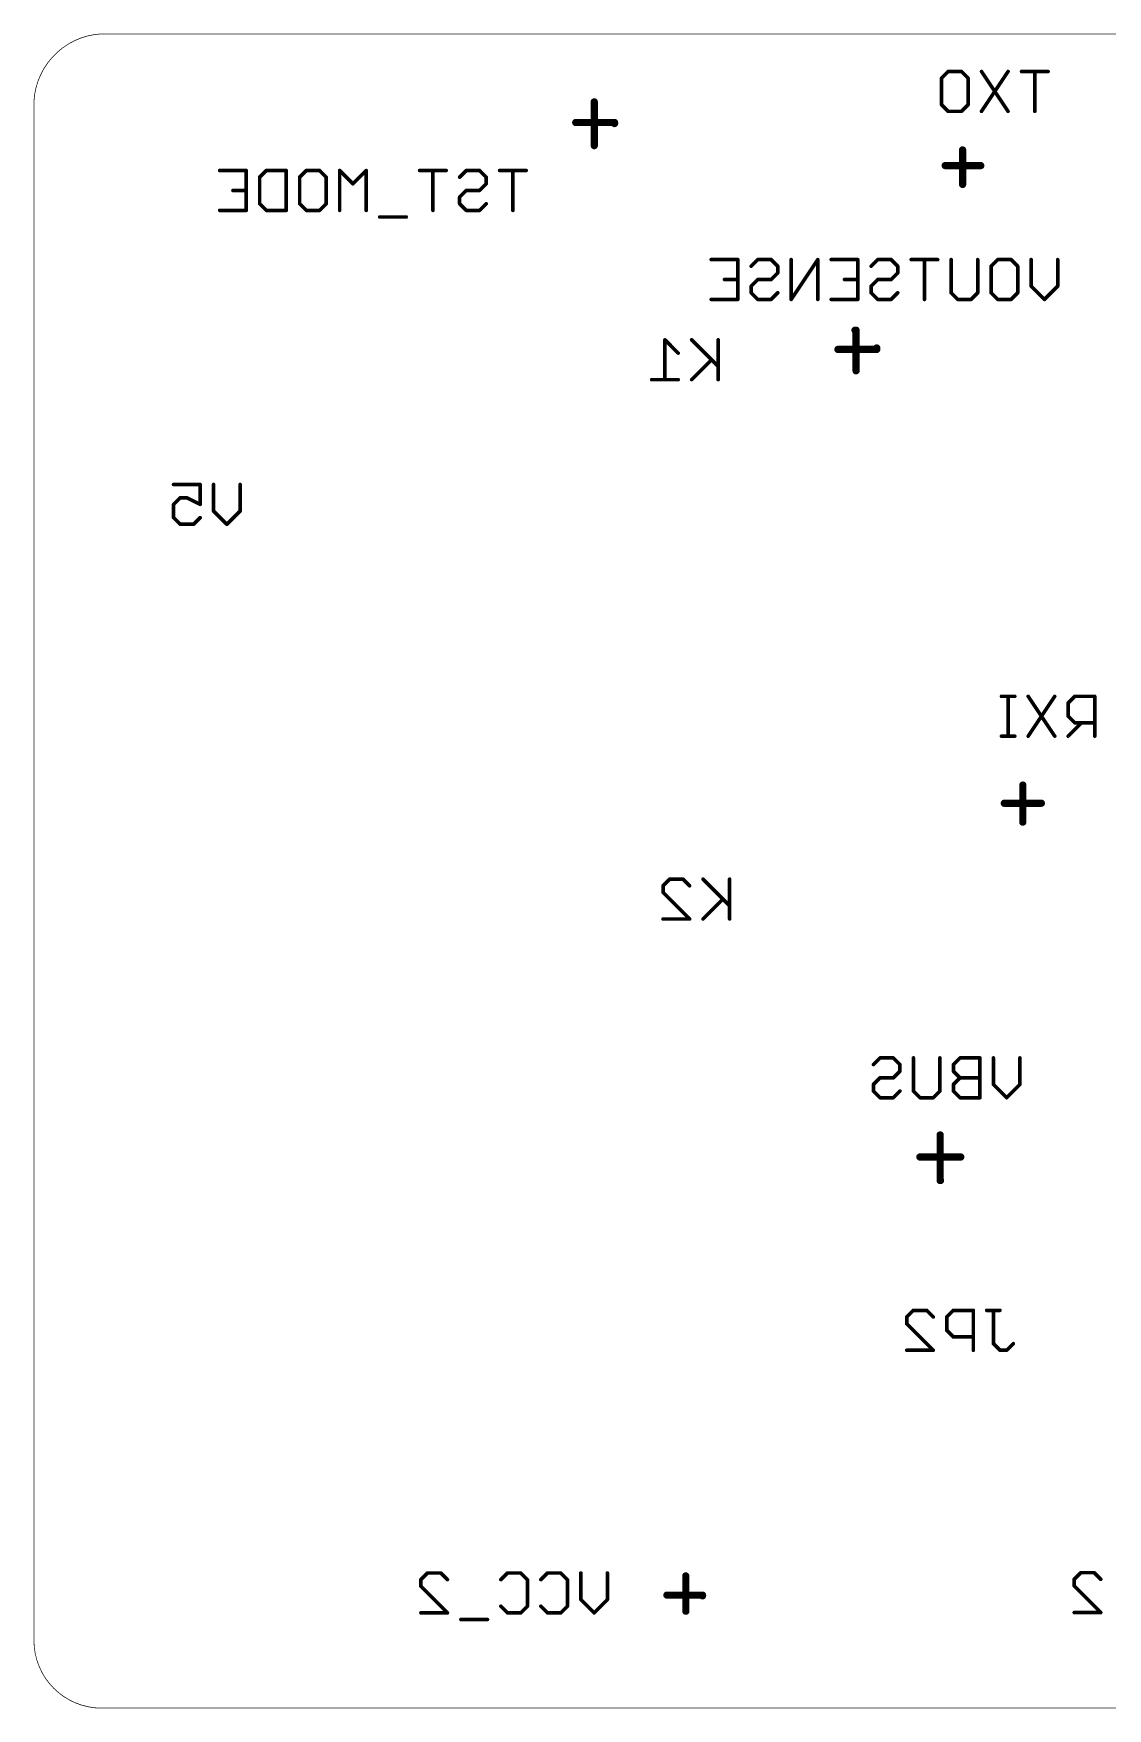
# Model space of a CAD drawing. Extents: x 23.8 to 54.2, y -1.4 to 22.1.
# Drawn here: x 23.81 to 38.89, y -1.41 to 22.1 of the extents above; entities that cross this region are included whole.
import ezdxf

# ---------------------------------------------------------------- set-up
doc = ezdxf.new("R2010")
doc.units = 0
doc.layers.add('20', color=53, linetype='CONTINUOUS')
doc.layers.add('26', color=253, linetype='CONTINUOUS')

msp = doc.modelspace()

# ---------------------------------------------------------------- linework, layer by layer
at = {"layer": '20'}
for points, const_width in [([(24.7708, 22.0991, 0.4142), (23.8208, 21.0491)], 0.01), ([(24.7708, 22.1016, 1), (24.7708, 22.0966)], 0.005), ([(24.7709, 22.0966, 1), (24.7706, 22.1016)], 0.005), ([(23.8233, 21.0491, 1), (23.8183, 21.0491)], 0.005), ([(23.8183, 21.049, 1), (23.8233, 21.0492)], 0.005), ([(23.8208, -0.4509, 0.4142), (24.7708, -1.4009)], 0.01), ([(23.8233, -0.4509, 1), (23.8183, -0.4509)], 0.005), ([(23.8183, -0.4509, 1), (23.8233, -0.4509)], 0.005), ([(24.7708, -1.3984, 1), (24.7708, -1.4034)], 0.005), ([(24.7708, -1.4034, 1), (24.7708, -1.3984)], 0.005)]:
    msp.add_lwpolyline(points, format="xyb", dxfattribs=dict(at, const_width=const_width))
at = {"layer": '20', "const_width": 0.01}
for points in [[(24.7708, 22.0991), (53.1708, 22.0991)], [(23.8208, -0.4509), (23.8208, 21.0491)], [(53.1708, -1.4009), (24.7708, -1.4009)]]:
    msp.add_lwpolyline(points, dxfattribs=at)
at = {"layer": '26'}
for points, const_width in [([(36.5591, 21.4775), (36.6523, 21.5707)], 0.0508), ([(36.5591, 21.1046), (36.5591, 21.4775)], 0.0508), ([(36.6523, 21.5707), (36.8388, 21.5707)], 0.0508), ([(36.8388, 21.5707), (36.932, 21.4775)], 0.0508), ([(36.932, 21.4775), (36.932, 21.1046)], 0.0508), ([(37.4933, 21.5707), (37.1204, 21.0114)], 0.0508), ([(37.1204, 21.5707), (37.4933, 21.0114)], 0.0508), ([(38.0546, 21.5707), (37.6818, 21.5707)], 0.0508), ([(37.8682, 21.0114), (37.8682, 21.5707)], 0.0508), ([(31.685, 21.145), (31.685, 20.53)], 0.1016), ([(36.6523, 21.0114), (36.5591, 21.1046)], 0.0508), ([(36.8388, 21.0114), (36.6523, 21.0114)], 0.0508), ([(36.932, 21.1046), (36.8388, 21.0114)], 0.0508), ([(31.425, 20.855), (31.97, 20.855)], 0.1016), ([(31.97, 20.855), (31.97, 20.84)], 0.1016), ([(36.855, 20.47), (36.855, 19.985)], 0.1016), ([(36.61, 20.25), (37.11, 20.25)], 0.1016), ([(26.4276, 20.1807), (26.8004, 20.1807)], 0.0508), ([(26.8004, 20.1807), (26.8004, 19.6214)], 0.0508), ([(26.9889, 20.0875), (27.0821, 20.1807)], 0.0508), ([(26.9889, 19.7146), (26.9889, 20.0875)], 0.0508), ([(27.0821, 20.1807), (27.3617, 20.1807)], 0.0508), ([(27.3617, 20.1807), (27.3617, 19.6214)], 0.0508), ([(27.5502, 20.0875), (27.6434, 20.1807)], 0.0508), ([(27.5502, 19.7146), (27.5502, 20.0875)], 0.0508), ([(27.6434, 20.1807), (27.8298, 20.1807)], 0.0508), ([(27.8298, 20.1807), (27.9231, 20.0875)], 0.0508), ([(27.9231, 20.0875), (27.9231, 19.7146)], 0.0508), ([(28.2979, 19.9943), (28.1115, 20.1807)], 0.0508), ([(28.1115, 20.1807), (28.1115, 19.6214)], 0.0508), ([(28.4844, 20.1807), (28.2979, 19.9943)], 0.0508), ([(28.4844, 19.6214), (28.4844, 20.1807)], 0.0508), ([(29.607, 20.1807), (29.2341, 20.1807)], 0.0508), ([(29.4206, 19.6214), (29.4206, 20.1807)], 0.0508), ([(29.7954, 20.0875), (29.8887, 20.1807)], 0.0508), ([(29.8887, 20.1807), (30.0751, 20.1807)], 0.0508), ([(30.0751, 20.1807), (30.1683, 20.0875)], 0.0508), ([(30.1683, 19.9943), (30.0751, 19.901)], 0.0508), ([(30.1683, 20.0875), (30.1683, 19.9943)], 0.0508), ([(30.7296, 20.1807), (30.3568, 20.1807)], 0.0508), ([(30.5432, 19.6214), (30.5432, 20.1807)], 0.0508), ([(26.8004, 19.901), (26.614, 19.901)], 0.0508), ([(29.8887, 19.901), (29.7954, 19.8078)], 0.0508), ([(29.7954, 19.8078), (29.7954, 19.7146)], 0.0508), ([(30.0751, 19.901), (29.8887, 19.901)], 0.0508), ([(26.8004, 19.6214), (26.4276, 19.6214)], 0.0508), ([(27.0821, 19.6214), (26.9889, 19.7146)], 0.0508), ([(27.3617, 19.6214), (27.0821, 19.6214)], 0.0508), ([(27.6434, 19.6214), (27.5502, 19.7146)], 0.0508), ([(27.8298, 19.6214), (27.6434, 19.6214)], 0.0508), ([(27.9231, 19.7146), (27.8298, 19.6214)], 0.0508), ([(29.0457, 19.5282), (28.6728, 19.5282)], 0.0508), ([(29.7954, 19.7146), (29.8887, 19.6214)], 0.0508), ([(29.8887, 19.6214), (30.0751, 19.6214)], 0.0508), ([(30.0751, 19.6214), (30.1683, 19.7146)], 0.0508), ([(33.3263, 18.9307), (33.6991, 18.9307)], 0.0508), ([(33.6991, 18.9307), (33.6991, 18.3714)], 0.0508), ([(33.8876, 18.8375), (33.9808, 18.9307)], 0.0508), ([(33.9808, 18.9307), (34.1672, 18.9307)], 0.0508), ([(34.1672, 18.9307), (34.2604, 18.8375)], 0.0508), ([(34.2604, 18.8375), (34.2604, 18.7443)], 0.0508), ([(34.8217, 18.9307), (34.4489, 18.3714)], 0.0508), ([(34.4489, 18.3714), (34.4489, 18.9307)], 0.0508), ([(34.8217, 18.3714), (34.8217, 18.9307)], 0.0508), ([(35.0102, 18.9307), (35.3831, 18.9307)], 0.0508), ([(35.3831, 18.9307), (35.3831, 18.3714)], 0.0508), ([(35.5715, 18.8375), (35.6647, 18.9307)], 0.0508), ([(35.6647, 18.9307), (35.8512, 18.9307)], 0.0508), ([(35.8512, 18.9307), (35.9444, 18.8375)], 0.0508), ([(35.9444, 18.8375), (35.9444, 18.7443)], 0.0508), ([(36.5057, 18.9307), (36.1328, 18.9307)], 0.0508), ([(36.3192, 18.3714), (36.3192, 18.9307)], 0.0508), ([(36.6941, 18.4646), (36.6941, 18.9307)], 0.0508), ([(37.067, 18.9307), (37.067, 18.4646)], 0.0508), ([(37.2554, 18.8375), (37.3487, 18.9307)], 0.0508), ([(37.2554, 18.4646), (37.2554, 18.8375)], 0.0508), ([(37.3487, 18.9307), (37.5351, 18.9307)], 0.0508), ([(37.5351, 18.9307), (37.6283, 18.8375)], 0.0508), ([(37.6283, 18.8375), (37.6283, 18.4646)], 0.0508), ([(37.8167, 18.5578), (37.8167, 18.9307)], 0.0508), ([(38.1896, 18.9307), (38.1896, 18.5578)], 0.0508), ([(33.6991, 18.651), (33.5127, 18.651)], 0.0508), ([(33.9808, 18.651), (33.8876, 18.5578)], 0.0508), ([(33.8876, 18.5578), (33.8876, 18.4646)], 0.0508), ([(34.1672, 18.651), (33.9808, 18.651)], 0.0508), ([(34.2604, 18.7443), (34.1672, 18.651)], 0.0508), ([(35.3831, 18.651), (35.1966, 18.651)], 0.0508), ([(35.6647, 18.651), (35.5715, 18.5578)], 0.0508), ([(35.5715, 18.5578), (35.5715, 18.4646)], 0.0508), ([(35.8512, 18.651), (35.6647, 18.651)], 0.0508), ([(35.9444, 18.7443), (35.8512, 18.651)], 0.0508), ([(38.0032, 18.3714), (37.8167, 18.5578)], 0.0508), ([(38.1896, 18.5578), (38.0032, 18.3714)], 0.0508), ([(33.6991, 18.3714), (33.3263, 18.3714)], 0.0508), ([(33.8876, 18.4646), (33.9808, 18.3714)], 0.0508), ([(33.9808, 18.3714), (34.1672, 18.3714)], 0.0508), ([(34.1672, 18.3714), (34.2604, 18.4646)], 0.0508), ([(35.3831, 18.3714), (35.0102, 18.3714)], 0.0508), ([(35.5715, 18.4646), (35.6647, 18.3714)], 0.0508), ([(35.6647, 18.3714), (35.8512, 18.3714)], 0.0508), ([(35.8512, 18.3714), (35.9444, 18.4646)], 0.0508), ([(36.7873, 18.3714), (36.6941, 18.4646)], 0.0508), ([(36.9738, 18.3714), (36.7873, 18.3714)], 0.0508), ([(37.067, 18.4646), (36.9738, 18.3714)], 0.0508), ([(37.3487, 18.3714), (37.2554, 18.4646)], 0.0508), ([(37.5351, 18.3714), (37.3487, 18.3714)], 0.0508), ([(37.6283, 18.4646), (37.5351, 18.3714)], 0.0508), ([(35.345, 17.94), (35.36, 17.94)], 0.1016), ([(35.36, 17.94), (35.36, 17.37)], 0.1016), ([(32.8633, 17.6182), (32.6769, 17.8047)], 0.0508), ([(32.6769, 17.8047), (32.6769, 17.2454)], 0.0508), ([(33.4246, 17.4318), (33.0517, 17.8047)], 0.0508), ([(33.4246, 17.8047), (33.4246, 17.2454)], 0.0508), ([(35.105, 17.67), (35.65, 17.67)], 0.1016), ([(35.65, 17.67), (35.65, 17.69)], 0.1016), ([(33.3314, 17.525), (33.0517, 17.2454)], 0.0508), ([(32.8633, 17.2454), (32.4904, 17.2454)], 0.0508), ([(25.7804, 15.7747), (26.1533, 15.7747)], 0.0508), ([(26.1533, 15.7747), (26.1533, 15.495)], 0.0508), ([(26.3418, 15.4018), (26.3418, 15.7747)], 0.0508), ([(26.7146, 15.7747), (26.7146, 15.4018)], 0.0508), ([(25.8737, 15.5883), (25.7804, 15.495)], 0.0508), ([(25.7804, 15.495), (25.7804, 15.3086)], 0.0508), ([(25.9669, 15.5883), (25.8737, 15.5883)], 0.0508), ([(26.1533, 15.495), (25.9669, 15.5883)], 0.0508), ([(25.7804, 15.3086), (25.8737, 15.2154)], 0.0508), ([(26.0601, 15.2154), (26.1533, 15.3086)], 0.0508), ([(26.5282, 15.2154), (26.3418, 15.4018)], 0.0508), ([(26.7146, 15.4018), (26.5282, 15.2154)], 0.0508), ([(25.8737, 15.2154), (26.0601, 15.2154)], 0.0508), ([(37.587, 12.8007), (37.4006, 12.8007)], 0.0508), ([(37.4938, 12.2414), (37.4938, 12.8007)], 0.0508), ([(38.1483, 12.8007), (37.7754, 12.2414)], 0.0508), ([(37.7754, 12.8007), (38.1483, 12.2414)], 0.0508), ([(38.43, 12.8007), (38.3368, 12.7075)], 0.0508), ([(38.3368, 12.7075), (38.3368, 12.521)], 0.0508), ([(38.7096, 12.8007), (38.43, 12.8007)], 0.0508), ([(38.7096, 12.2414), (38.7096, 12.8007)], 0.0508), ([(38.3368, 12.521), (38.43, 12.4278)], 0.0508), ([(37.587, 12.2414), (37.4006, 12.2414)], 0.0508), ([(38.5232, 12.4278), (38.3368, 12.2414)], 0.0508), ([(38.43, 12.4278), (38.7096, 12.4278)], 0.0508), ([(37.7, 11.555), (37.7, 11.035)], 0.1016), ([(37.44, 11.3), (37.96, 11.3)], 0.1016), ([(32.6504, 10.1415), (32.7437, 10.2347)], 0.0508), ([(32.6504, 10.0483), (32.6504, 10.1415)], 0.0508), ([(32.7437, 10.2347), (32.9301, 10.2347)], 0.0508), ([(32.9301, 10.2347), (33.0233, 10.1415)], 0.0508), ([(33.5846, 9.8618), (33.2118, 10.2347)], 0.0508), ([(33.5846, 10.2347), (33.5846, 9.6754)], 0.0508), ([(33.0233, 9.6754), (32.6504, 10.0483)], 0.0508), ([(33.4914, 9.955), (33.2118, 9.6754)], 0.0508), ([(32.6504, 9.6754), (33.0233, 9.6754)], 0.0508), ([(35.6028, 7.6325), (35.696, 7.7257)], 0.0508), ([(35.696, 7.7257), (35.8825, 7.7257)], 0.0508), ([(35.8825, 7.7257), (35.9757, 7.6325)], 0.0508), ([(35.9757, 7.5393), (35.8825, 7.446)], 0.0508), ([(35.9757, 7.6325), (35.9757, 7.5393)], 0.0508), ([(36.1641, 7.2596), (36.1641, 7.7257)], 0.0508), ([(36.537, 7.7257), (36.537, 7.2596)], 0.0508), ([(36.8187, 7.7257), (36.7254, 7.6325)], 0.0508), ([(36.7254, 7.6325), (36.7254, 7.5393)], 0.0508), ([(36.7254, 7.5393), (36.8187, 7.446)], 0.0508), ([(37.0983, 7.7257), (36.8187, 7.7257)], 0.0508), ([(37.0983, 7.1664), (37.0983, 7.7257)], 0.0508), ([(37.2868, 7.3528), (37.2868, 7.7257)], 0.0508), ([(37.6596, 7.7257), (37.6596, 7.3528)], 0.0508), ([(35.696, 7.446), (35.6028, 7.3528)], 0.0508), ([(35.6028, 7.3528), (35.6028, 7.2596)], 0.0508), ([(35.8825, 7.446), (35.696, 7.446)], 0.0508), ([(36.8187, 7.446), (36.7254, 7.3528)], 0.0508), ([(36.7254, 7.3528), (36.7254, 7.2596)], 0.0508), ([(37.0983, 7.446), (36.8187, 7.446)], 0.0508), ([(37.4732, 7.1664), (37.2868, 7.3528)], 0.0508), ([(37.6596, 7.3528), (37.4732, 7.1664)], 0.0508), ([(35.6028, 7.2596), (35.696, 7.1664)], 0.0508), ([(35.696, 7.1664), (35.8825, 7.1664)], 0.0508), ([(35.8825, 7.1664), (35.9757, 7.2596)], 0.0508), ([(36.2573, 7.1664), (36.1641, 7.2596)], 0.0508), ([(36.4438, 7.1664), (36.2573, 7.1664)], 0.0508), ([(36.537, 7.2596), (36.4438, 7.1664)], 0.0508), ([(36.7254, 7.2596), (36.8187, 7.1664)], 0.0508), ([(36.8187, 7.1664), (37.0983, 7.1664)], 0.0508), ([(36.54, 6.645), (36.54, 6.005)], 0.1016), ([(36.255, 6.335), (36.83, 6.335)], 0.1016), ([(36.54, 6.005), (36.545, 6.005)], 0.1016), ([(36.0711, 4.0889), (36.1643, 4.1821)], 0.0508), ([(36.0711, 3.9957), (36.0711, 4.0889)], 0.0508), ([(36.444, 3.6228), (36.0711, 3.9957)], 0.0508), ([(36.1643, 4.1821), (36.3507, 4.1821)], 0.0508), ([(36.3507, 4.1821), (36.444, 4.0889)], 0.0508), ([(36.7256, 4.1821), (36.6324, 4.0889)], 0.0508), ([(36.6324, 4.0889), (36.6324, 3.9024)], 0.0508), ([(37.0053, 4.1821), (36.7256, 4.1821)], 0.0508), ([(37.0053, 3.6228), (37.0053, 4.1821)], 0.0508), ([(37.3801, 4.1821), (37.1937, 4.1821)], 0.0508), ([(37.2869, 3.716), (37.2869, 4.1821)], 0.0508), ([(36.6324, 3.9024), (36.7256, 3.8092)], 0.0508), ([(36.7256, 3.8092), (37.0053, 3.8092)], 0.0508), ([(36.0711, 3.6228), (36.444, 3.6228)], 0.0508), ([(37.3801, 3.6228), (37.2869, 3.716)], 0.0508), ([(37.4734, 3.6228), (37.3801, 3.6228)], 0.0508), ([(37.5666, 3.716), (37.4734, 3.6228)], 0.0508), ([(29.2515, 0.4025), (29.3447, 0.4957)], 0.0508), ([(29.3447, 0.4957), (29.5312, 0.4957)], 0.0508), ([(29.5312, 0.4957), (29.6244, 0.4025)], 0.0508), ([(30.3741, 0.4025), (30.4673, 0.4957)], 0.0508), ([(30.4673, 0.4957), (30.6538, 0.4957)], 0.0508), ([(30.6538, 0.4957), (30.747, 0.4025)], 0.0508), ([(30.9354, 0.4025), (31.0287, 0.4957)], 0.0508), ([(31.0287, 0.4957), (31.2151, 0.4957)], 0.0508), ([(31.2151, 0.4957), (31.3083, 0.4025)], 0.0508), ([(31.4968, 0.1228), (31.4968, 0.4957)], 0.0508), ([(31.8696, 0.4957), (31.8696, 0.1228)], 0.0508), ([(32.97, 0.455), (32.97, 0.185)], 0.1016), ([(38.4215, 0.4075), (38.5147, 0.5007)], 0.0508), ([(38.5147, 0.5007), (38.7011, 0.5007)], 0.0508), ([(38.7011, 0.5007), (38.7944, 0.4075)], 0.0508), ([(29.2515, 0.3093), (29.2515, 0.4025)], 0.0508), ([(29.6244, -0.0636), (29.2515, 0.3093)], 0.0508), ([(30.747, 0.4025), (30.747, 0.0296)], 0.0508), ([(31.3083, 0.4025), (31.3083, 0.0296)], 0.0508), ([(32.97, 0.185), (32.705, 0.185)], 0.1016), ([(32.97, -0.04), (32.97, 0.185)], 0.1016), ([(32.97, 0.185), (33.205, 0.185)], 0.1016), ([(33.205, 0.185), (33.205, 0.175)], 0.1016), ([(38.4215, 0.3143), (38.4215, 0.4075)], 0.0508), ([(38.7944, -0.0586), (38.4215, 0.3143)], 0.0508), ([(30.4673, -0.0636), (30.3741, 0.0296)], 0.0508), ([(30.747, 0.0296), (30.6538, -0.0636)], 0.0508), ([(31.0287, -0.0636), (30.9354, 0.0296)], 0.0508), ([(31.3083, 0.0296), (31.2151, -0.0636)], 0.0508), ([(31.6832, -0.0636), (31.4968, 0.1228)], 0.0508), ([(31.8696, 0.1228), (31.6832, -0.0636)], 0.0508), ([(29.2515, -0.0636), (29.6244, -0.0636)], 0.0508), ([(30.1857, -0.1568), (29.8128, -0.1568)], 0.0508), ([(30.6538, -0.0636), (30.4673, -0.0636)], 0.0508), ([(31.2151, -0.0636), (31.0287, -0.0636)], 0.0508), ([(38.4215, -0.0586), (38.7944, -0.0586)], 0.0508)]:
    msp.add_lwpolyline(points, dxfattribs=dict(at, const_width=const_width))
for points, const_width in [([(36.5718, 21.4775, 1), (36.5464, 21.4775)], 0.0254), ([(36.5502, 21.4864, 1), (36.5681, 21.4685)], 0.0254), ([(36.6523, 21.5834, 1), (36.6523, 21.558)], 0.0254), ([(36.6613, 21.5617, 1), (36.6434, 21.5797)], 0.0254), ([(36.8477, 21.5797, 1), (36.8298, 21.5617)], 0.0254), ([(36.8388, 21.558, 1), (36.8388, 21.5834)], 0.0254), ([(36.9447, 21.4775, 1), (36.9193, 21.4775)], 0.0254), ([(36.923, 21.4685, 1), (36.941, 21.4864)], 0.0254), ([(37.131, 21.5777, 1), (37.1099, 21.5636)], 0.0254), ([(37.5039, 21.5636, 1), (37.4827, 21.5777)], 0.0254), ([(37.6818, 21.5834, 1), (37.6818, 21.558)], 0.0254), ([(37.8809, 21.5707, 1), (37.8555, 21.5707)], 0.0254), ([(38.0546, 21.558, 1), (38.0546, 21.5834)], 0.0254), ([(31.7104, 21.145, 1), (31.6596, 21.145)], 0.0508), ([(36.5464, 21.1046, 1), (36.5718, 21.1046)], 0.0254), ([(36.5681, 21.1136, 1), (36.5502, 21.0956)], 0.0254), ([(36.6523, 21.0241, 1), (36.6523, 20.9987)], 0.0254), ([(36.6434, 21.0024, 1), (36.6613, 21.0204)], 0.0254), ([(36.8298, 21.0204, 1), (36.8477, 21.0024)], 0.0254), ([(36.8388, 20.9987, 1), (36.8388, 21.0241)], 0.0254), ([(36.9193, 21.1046, 1), (36.9447, 21.1046)], 0.0254), ([(36.941, 21.0956, 1), (36.923, 21.1136)], 0.0254), ([(37.1099, 21.0184, 1), (37.131, 21.0044)], 0.0254), ([(37.4827, 21.0044, 1), (37.5039, 21.0184)], 0.0254), ([(37.8555, 21.0114, 1), (37.8809, 21.0114)], 0.0254), ([(31.425, 20.8804, 1), (31.425, 20.8296)], 0.0508), ([(31.9954, 20.855, 1), (31.9446, 20.855)], 0.0508), ([(31.9446, 20.84, 1), (31.9954, 20.84)], 0.0508), ([(31.97, 20.8296, 1), (31.97, 20.8804)], 0.0508), ([(31.6596, 20.53, 1), (31.7104, 20.53)], 0.0508), ([(36.8804, 20.47, 1), (36.8296, 20.47)], 0.0508), ([(36.61, 20.2754, 1), (36.61, 20.2246)], 0.0508), ([(37.11, 20.2246, 1), (37.11, 20.2754)], 0.0508), ([(26.4276, 20.1934, 1), (26.4276, 20.168)], 0.0254), ([(26.8131, 20.1807, 1), (26.7877, 20.1807)], 0.0254), ([(26.8004, 20.168, 1), (26.8004, 20.1934)], 0.0254), ([(27.0016, 20.0875, 1), (26.9762, 20.0875)], 0.0254), ([(26.9799, 20.0964, 1), (26.9979, 20.0785)], 0.0254), ([(27.0821, 20.1934, 1), (27.0821, 20.168)], 0.0254), ([(27.0911, 20.1717, 1), (27.0731, 20.1897)], 0.0254), ([(27.3744, 20.1807, 1), (27.349, 20.1807)], 0.0254), ([(27.3617, 20.168, 1), (27.3617, 20.1934)], 0.0254), ([(27.5629, 20.0875, 1), (27.5375, 20.0875)], 0.0254), ([(27.5412, 20.0964, 1), (27.5592, 20.0785)], 0.0254), ([(27.6434, 20.1934, 1), (27.6434, 20.168)], 0.0254), ([(27.6524, 20.1717, 1), (27.6344, 20.1897)], 0.0254), ([(27.8388, 20.1897, 1), (27.8209, 20.1717)], 0.0254), ([(27.8298, 20.168, 1), (27.8298, 20.1934)], 0.0254), ([(27.9358, 20.0875, 1), (27.9104, 20.0875)], 0.0254), ([(27.9141, 20.0785, 1), (27.932, 20.0964)], 0.0254), ([(28.1205, 20.1897, 1), (28.1025, 20.1717)], 0.0254), ([(28.1242, 20.1807, 1), (28.0988, 20.1807)], 0.0254), ([(28.289, 20.0032, 1), (28.3069, 19.9853)], 0.0254), ([(28.289, 19.9853, 1), (28.3069, 20.0032)], 0.0254), ([(28.4971, 20.1807, 1), (28.4717, 20.1807)], 0.0254), ([(28.4933, 20.1717, 1), (28.4754, 20.1897)], 0.0254), ([(29.2341, 20.1934, 1), (29.2341, 20.168)], 0.0254), ([(29.4333, 20.1807, 1), (29.4079, 20.1807)], 0.0254), ([(29.607, 20.168, 1), (29.607, 20.1934)], 0.0254), ([(29.7865, 20.0964, 1), (29.8044, 20.0785)], 0.0254), ([(29.8887, 20.1934, 1), (29.8887, 20.168)], 0.0254), ([(29.8976, 20.1717, 1), (29.8797, 20.1897)], 0.0254), ([(30.0841, 20.1897, 1), (30.0661, 20.1717)], 0.0254), ([(30.0751, 20.168, 1), (30.0751, 20.1934)], 0.0254), ([(30.181, 20.0875, 1), (30.1556, 20.0875)], 0.0254), ([(30.1556, 19.9943, 1), (30.181, 19.9943)], 0.0254), ([(30.1593, 20.0785, 1), (30.1773, 20.0964)], 0.0254), ([(30.1773, 19.9853, 1), (30.1593, 20.0032)], 0.0254), ([(30.3568, 20.1934, 1), (30.3568, 20.168)], 0.0254), ([(30.5559, 20.1807, 1), (30.5305, 20.1807)], 0.0254), ([(30.7296, 20.168, 1), (30.7296, 20.1934)], 0.0254), ([(36.8296, 19.985, 1), (36.8804, 19.985)], 0.0508), ([(26.614, 19.9137, 1), (26.614, 19.8883)], 0.0254), ([(26.8004, 19.8883, 1), (26.8004, 19.9137)], 0.0254), ([(29.8081, 19.8078, 1), (29.7827, 19.8078)], 0.0254), ([(29.7865, 19.8168, 1), (29.8044, 19.7988)], 0.0254), ([(29.8887, 19.9137, 1), (29.8887, 19.8883)], 0.0254), ([(29.8976, 19.8921, 1), (29.8797, 19.91)], 0.0254), ([(30.0661, 19.91, 1), (30.0841, 19.8921)], 0.0254), ([(30.0751, 19.8883, 1), (30.0751, 19.9137)], 0.0254), ([(26.4276, 19.6341, 1), (26.4276, 19.6087)], 0.0254), ([(26.7877, 19.6214, 1), (26.8131, 19.6214)], 0.0254), ([(26.8004, 19.6087, 1), (26.8004, 19.6341)], 0.0254), ([(26.9979, 19.7236, 1), (26.9799, 19.7056)], 0.0254), ([(26.9762, 19.7146, 1), (27.0016, 19.7146)], 0.0254), ([(27.0821, 19.6341, 1), (27.0821, 19.6087)], 0.0254), ([(27.0731, 19.6124, 1), (27.0911, 19.6304)], 0.0254), ([(27.349, 19.6214, 1), (27.3744, 19.6214)], 0.0254), ([(27.3617, 19.6087, 1), (27.3617, 19.6341)], 0.0254), ([(27.5592, 19.7236, 1), (27.5412, 19.7056)], 0.0254), ([(27.5375, 19.7146, 1), (27.5629, 19.7146)], 0.0254), ([(27.6434, 19.6341, 1), (27.6434, 19.6087)], 0.0254), ([(27.6344, 19.6124, 1), (27.6524, 19.6304)], 0.0254), ([(27.8209, 19.6304, 1), (27.8388, 19.6124)], 0.0254), ([(27.8298, 19.6087, 1), (27.8298, 19.6341)], 0.0254), ([(27.9104, 19.7146, 1), (27.9358, 19.7146)], 0.0254), ([(27.932, 19.7056, 1), (27.9141, 19.7236)], 0.0254), ([(28.0988, 19.6214, 1), (28.1242, 19.6214)], 0.0254), ([(28.4717, 19.6214, 1), (28.4971, 19.6214)], 0.0254), ([(28.6728, 19.5409, 1), (28.6728, 19.5155)], 0.0254), ([(29.0457, 19.5155, 1), (29.0457, 19.5409)], 0.0254), ([(29.4079, 19.6214, 1), (29.4333, 19.6214)], 0.0254), ([(29.7827, 19.7146, 1), (29.8081, 19.7146)], 0.0254), ([(29.8044, 19.7236, 1), (29.7865, 19.7056)], 0.0254), ([(29.8887, 19.6341, 1), (29.8887, 19.6087)], 0.0254), ([(29.8797, 19.6124, 1), (29.8976, 19.6304)], 0.0254), ([(30.0661, 19.6304, 1), (30.0841, 19.6124)], 0.0254), ([(30.0751, 19.6087, 1), (30.0751, 19.6341)], 0.0254), ([(30.1773, 19.7056, 1), (30.1593, 19.7236)], 0.0254), ([(30.5305, 19.6214, 1), (30.5559, 19.6214)], 0.0254), ([(33.3263, 18.9434, 1), (33.3263, 18.918)], 0.0254), ([(33.7118, 18.9307, 1), (33.6864, 18.9307)], 0.0254), ([(33.6991, 18.918, 1), (33.6991, 18.9434)], 0.0254), ([(33.8786, 18.8464, 1), (33.8966, 18.8285)], 0.0254), ([(33.9808, 18.9434, 1), (33.9808, 18.918)], 0.0254), ([(33.9898, 18.9217, 1), (33.9718, 18.9397)], 0.0254), ([(34.1762, 18.9397, 1), (34.1582, 18.9217)], 0.0254), ([(34.1672, 18.918, 1), (34.1672, 18.9434)], 0.0254), ([(34.2731, 18.8375, 1), (34.2477, 18.8375)], 0.0254), ([(34.2515, 18.8285, 1), (34.2694, 18.8464)], 0.0254), ([(34.4616, 18.9307, 1), (34.4362, 18.9307)], 0.0254), ([(34.8344, 18.9307, 1), (34.809, 18.9307)], 0.0254), ([(34.8323, 18.9236, 1), (34.8112, 18.9377)], 0.0254), ([(35.0102, 18.9434, 1), (35.0102, 18.918)], 0.0254), ([(35.3958, 18.9307, 1), (35.3704, 18.9307)], 0.0254), ([(35.3831, 18.918, 1), (35.3831, 18.9434)], 0.0254), ([(35.5625, 18.8464, 1), (35.5805, 18.8285)], 0.0254), ([(35.6647, 18.9434, 1), (35.6647, 18.918)], 0.0254), ([(35.6737, 18.9217, 1), (35.6557, 18.9397)], 0.0254), ([(35.8601, 18.9397, 1), (35.8422, 18.9217)], 0.0254), ([(35.8512, 18.918, 1), (35.8512, 18.9434)], 0.0254), ([(35.9571, 18.8375, 1), (35.9317, 18.8375)], 0.0254), ([(35.9354, 18.8285, 1), (35.9533, 18.8464)], 0.0254), ([(36.1328, 18.9434, 1), (36.1328, 18.918)], 0.0254), ([(36.3319, 18.9307, 1), (36.3065, 18.9307)], 0.0254), ([(36.5057, 18.918, 1), (36.5057, 18.9434)], 0.0254), ([(36.7068, 18.9307, 1), (36.6814, 18.9307)], 0.0254), ([(37.0797, 18.9307, 1), (37.0543, 18.9307)], 0.0254), ([(37.2681, 18.8375, 1), (37.2427, 18.8375)], 0.0254), ([(37.2465, 18.8464, 1), (37.2644, 18.8285)], 0.0254), ([(37.3487, 18.9434, 1), (37.3487, 18.918)], 0.0254), ([(37.3576, 18.9217, 1), (37.3397, 18.9397)], 0.0254), ([(37.5441, 18.9397, 1), (37.5261, 18.9217)], 0.0254), ([(37.5351, 18.918, 1), (37.5351, 18.9434)], 0.0254), ([(37.641, 18.8375, 1), (37.6156, 18.8375)], 0.0254), ([(37.6193, 18.8285, 1), (37.6373, 18.8464)], 0.0254), ([(37.8295, 18.9307, 1), (37.804, 18.9307)], 0.0254), ([(38.2023, 18.9307, 1), (38.1769, 18.9307)], 0.0254), ([(33.5127, 18.6637, 1), (33.5127, 18.6383)], 0.0254), ([(33.6991, 18.6383, 1), (33.6991, 18.6637)], 0.0254), ([(33.9003, 18.5578, 1), (33.8749, 18.5578)], 0.0254), ([(33.8786, 18.5668, 1), (33.8966, 18.5488)], 0.0254), ([(33.9808, 18.6637, 1), (33.9808, 18.6383)], 0.0254), ([(33.9898, 18.6421, 1), (33.9718, 18.66)], 0.0254), ([(34.1582, 18.66, 1), (34.1762, 18.6421)], 0.0254), ([(34.1672, 18.6383, 1), (34.1672, 18.6637)], 0.0254), ([(34.2477, 18.7443, 1), (34.2731, 18.7443)], 0.0254), ([(34.2694, 18.7353, 1), (34.2515, 18.7532)], 0.0254), ([(35.1966, 18.6637, 1), (35.1966, 18.6383)], 0.0254), ([(35.3831, 18.6383, 1), (35.3831, 18.6637)], 0.0254), ([(35.5842, 18.5578, 1), (35.5588, 18.5578)], 0.0254), ([(35.5625, 18.5668, 1), (35.5805, 18.5488)], 0.0254), ([(35.6647, 18.6637, 1), (35.6647, 18.6383)], 0.0254), ([(35.6737, 18.6421, 1), (35.6557, 18.66)], 0.0254), ([(35.8422, 18.66, 1), (35.8601, 18.6421)], 0.0254), ([(35.8512, 18.6383, 1), (35.8512, 18.6637)], 0.0254), ([(35.9317, 18.7443, 1), (35.9571, 18.7443)], 0.0254), ([(35.9533, 18.7353, 1), (35.9354, 18.7532)], 0.0254), ([(37.8257, 18.5668, 1), (37.8078, 18.5488)], 0.0254), ([(38.1986, 18.5488, 1), (38.1806, 18.5668)], 0.0254), ([(33.3263, 18.3841, 1), (33.3263, 18.3587)], 0.0254), ([(33.6864, 18.3714, 1), (33.7118, 18.3714)], 0.0254), ([(33.6991, 18.3587, 1), (33.6991, 18.3841)], 0.0254), ([(33.8966, 18.4736, 1), (33.8786, 18.4556)], 0.0254), ([(33.8749, 18.4646, 1), (33.9003, 18.4646)], 0.0254), ([(33.9808, 18.3841, 1), (33.9808, 18.3587)], 0.0254), ([(33.9718, 18.3624, 1), (33.9898, 18.3804)], 0.0254), ([(34.1582, 18.3804, 1), (34.1762, 18.3624)], 0.0254), ([(34.1672, 18.3587, 1), (34.1672, 18.3841)], 0.0254), ([(34.2694, 18.4556, 1), (34.2515, 18.4736)], 0.0254), ([(34.4383, 18.3784, 1), (34.4595, 18.3644)], 0.0254), ([(34.4362, 18.3714, 1), (34.4616, 18.3714)], 0.0254), ([(34.809, 18.3714, 1), (34.8344, 18.3714)], 0.0254), ([(35.0102, 18.3841, 1), (35.0102, 18.3587)], 0.0254), ([(35.3704, 18.3714, 1), (35.3958, 18.3714)], 0.0254), ([(35.3831, 18.3587, 1), (35.3831, 18.3841)], 0.0254), ([(35.5805, 18.4736, 1), (35.5625, 18.4556)], 0.0254), ([(35.5588, 18.4646, 1), (35.5842, 18.4646)], 0.0254), ([(35.6647, 18.3841, 1), (35.6647, 18.3587)], 0.0254), ([(35.6557, 18.3624, 1), (35.6737, 18.3804)], 0.0254), ([(35.8422, 18.3804, 1), (35.8601, 18.3624)], 0.0254), ([(35.8512, 18.3587, 1), (35.8512, 18.3841)], 0.0254), ([(35.9533, 18.4556, 1), (35.9354, 18.4736)], 0.0254), ([(36.3065, 18.3714, 1), (36.3319, 18.3714)], 0.0254), ([(36.6814, 18.4646, 1), (36.7068, 18.4646)], 0.0254), ([(36.7031, 18.4736, 1), (36.6852, 18.4556)], 0.0254), ([(36.7873, 18.3841, 1), (36.7873, 18.3587)], 0.0254), ([(36.7784, 18.3624, 1), (36.7963, 18.3804)], 0.0254), ([(36.9648, 18.3804, 1), (36.9827, 18.3624)], 0.0254), ([(36.9738, 18.3587, 1), (36.9738, 18.3841)], 0.0254), ([(37.0543, 18.4646, 1), (37.0797, 18.4646)], 0.0254), ([(37.076, 18.4556, 1), (37.058, 18.4736)], 0.0254), ([(37.2427, 18.4646, 1), (37.2681, 18.4646)], 0.0254), ([(37.2644, 18.4736, 1), (37.2465, 18.4556)], 0.0254), ([(37.3487, 18.3841, 1), (37.3487, 18.3587)], 0.0254), ([(37.3397, 18.3624, 1), (37.3576, 18.3804)], 0.0254), ([(37.5261, 18.3804, 1), (37.5441, 18.3624)], 0.0254), ([(37.5351, 18.3587, 1), (37.5351, 18.3841)], 0.0254), ([(37.6156, 18.4646, 1), (37.641, 18.4646)], 0.0254), ([(37.6373, 18.4556, 1), (37.6193, 18.4736)], 0.0254), ([(37.804, 18.5578, 1), (37.8295, 18.5578)], 0.0254), ([(37.9942, 18.3804, 1), (38.0122, 18.3624)], 0.0254), ([(37.9942, 18.3624, 1), (38.0122, 18.3804)], 0.0254), ([(38.1769, 18.5578, 1), (38.2023, 18.5578)], 0.0254), ([(35.345, 17.9654, 1), (35.345, 17.9146)], 0.0508), ([(35.3854, 17.94, 1), (35.3346, 17.94)], 0.0508), ([(35.36, 17.9146, 1), (35.36, 17.9654)], 0.0508), ([(32.6858, 17.8137, 1), (32.6679, 17.7957)], 0.0254), ([(32.6896, 17.8047, 1), (32.6642, 17.8047)], 0.0254), ([(32.8543, 17.6093, 1), (32.8723, 17.6272)], 0.0254), ([(33.0607, 17.8137, 1), (33.0428, 17.7957)], 0.0254), ([(33.4373, 17.8047, 1), (33.4119, 17.8047)], 0.0254), ([(35.105, 17.6954, 1), (35.105, 17.6446)], 0.0508), ([(35.6754, 17.69, 1), (35.6246, 17.69)], 0.0508), ([(35.6246, 17.67, 1), (35.6754, 17.67)], 0.0508), ([(35.65, 17.6446, 1), (35.65, 17.6954)], 0.0508), ([(33.3404, 17.5161, 1), (33.3224, 17.534)], 0.0254), ([(33.4156, 17.4228, 1), (33.4336, 17.4408)], 0.0254), ([(32.4904, 17.2581, 1), (32.4904, 17.2327)], 0.0254), ([(32.6642, 17.2454, 1), (32.6896, 17.2454)], 0.0254), ([(32.8633, 17.2327, 1), (32.8633, 17.2581)], 0.0254), ([(33.0428, 17.2544, 1), (33.0607, 17.2364)], 0.0254), ([(33.4119, 17.2454, 1), (33.4373, 17.2454)], 0.0254), ([(35.3346, 17.37, 1), (35.3854, 17.37)], 0.0508), ([(25.7804, 15.7874, 1), (25.7804, 15.762)], 0.0254), ([(26.166, 15.7747, 1), (26.1406, 15.7747)], 0.0254), ([(26.1533, 15.762, 1), (26.1533, 15.7874)], 0.0254), ([(26.3544, 15.7747, 1), (26.3291, 15.7747)], 0.0254), ([(26.7273, 15.7747, 1), (26.7019, 15.7747)], 0.0254), ([(25.7931, 15.495, 1), (25.7677, 15.495)], 0.0254), ([(25.7715, 15.504, 1), (25.7894, 15.4861)], 0.0254), ([(25.8737, 15.601, 1), (25.8737, 15.5755)], 0.0254), ([(25.8826, 15.5793, 1), (25.8647, 15.5972)], 0.0254), ([(25.9725, 15.5996, 1), (25.9612, 15.5769)], 0.0254), ([(25.9669, 15.5755, 1), (25.9669, 15.601)], 0.0254), ([(26.1476, 15.4837, 1), (26.159, 15.5064)], 0.0254), ([(25.7677, 15.3086, 1), (25.7931, 15.3086)], 0.0254), ([(25.7894, 15.3176, 1), (25.7715, 15.2996)], 0.0254), ([(26.1406, 15.495, 1), (26.166, 15.495)], 0.0254), ([(26.1623, 15.2996, 1), (26.1443, 15.3176)], 0.0254), ([(26.3507, 15.4108, 1), (26.3328, 15.3928)], 0.0254), ([(26.3291, 15.4018, 1), (26.3544, 15.4018)], 0.0254), ([(26.7019, 15.4018, 1), (26.7273, 15.4018)], 0.0254), ([(26.7236, 15.3928, 1), (26.7056, 15.4108)], 0.0254), ([(25.8737, 15.2281, 1), (25.8737, 15.2027)], 0.0254), ([(25.8647, 15.2064, 1), (25.8826, 15.2244)], 0.0254), ([(26.0511, 15.2244, 1), (26.0691, 15.2064)], 0.0254), ([(26.0601, 15.2027, 1), (26.0601, 15.2281)], 0.0254), ([(26.5192, 15.2244, 1), (26.5372, 15.2064)], 0.0254), ([(26.5192, 15.2064, 1), (26.5372, 15.2244)], 0.0254), ([(37.4006, 12.8134, 1), (37.4006, 12.788)], 0.0254), ([(37.5065, 12.8007, 1), (37.4811, 12.8007)], 0.0254), ([(37.587, 12.788, 1), (37.587, 12.8134)], 0.0254), ([(37.786, 12.8077, 1), (37.7649, 12.7936)], 0.0254), ([(38.1589, 12.7936, 1), (38.1377, 12.8077)], 0.0254), ([(38.3495, 12.7075, 1), (38.324, 12.7075)], 0.0254), ([(38.3278, 12.7164, 1), (38.3457, 12.6985)], 0.0254), ([(38.43, 12.8134, 1), (38.43, 12.788)], 0.0254), ([(38.4389, 12.7917, 1), (38.421, 12.8097)], 0.0254), ([(38.7223, 12.8007, 1), (38.6969, 12.8007)], 0.0254), ([(38.7096, 12.788, 1), (38.7096, 12.8134)], 0.0254), ([(38.324, 12.521, 1), (38.3495, 12.521)], 0.0254), ([(38.3457, 12.53, 1), (38.3278, 12.5121)], 0.0254), ([(37.4006, 12.2541, 1), (37.4006, 12.2287)], 0.0254), ([(37.4811, 12.2414, 1), (37.5065, 12.2414)], 0.0254), ([(37.587, 12.2287, 1), (37.587, 12.2541)], 0.0254), ([(37.7649, 12.2484, 1), (37.786, 12.2344)], 0.0254), ([(38.1377, 12.2344, 1), (38.1589, 12.2484)], 0.0254), ([(38.3278, 12.2504, 1), (38.3457, 12.2324)], 0.0254), ([(38.43, 12.4405, 1), (38.43, 12.4151)], 0.0254), ([(38.421, 12.4188, 1), (38.4389, 12.4368)], 0.0254), ([(38.5322, 12.4188, 1), (38.5142, 12.4368)], 0.0254), ([(38.6969, 12.2414, 1), (38.7223, 12.2414)], 0.0254), ([(38.7096, 12.4151, 1), (38.7096, 12.4405)], 0.0254), ([(37.7254, 11.555, 1), (37.6746, 11.555)], 0.0508), ([(37.44, 11.3254, 1), (37.44, 11.2746)], 0.0508), ([(37.96, 11.2746, 1), (37.96, 11.3254)], 0.0508), ([(37.6746, 11.035, 1), (37.7254, 11.035)], 0.0508), ([(32.6631, 10.1415, 1), (32.6377, 10.1415)], 0.0254), ([(32.6415, 10.1504, 1), (32.6594, 10.1325)], 0.0254), ([(32.7437, 10.2474, 1), (32.7437, 10.222)], 0.0254), ([(32.7526, 10.2257, 1), (32.7347, 10.2437)], 0.0254), ([(32.9391, 10.2437, 1), (32.9211, 10.2257)], 0.0254), ([(32.9301, 10.222, 1), (32.9301, 10.2474)], 0.0254), ([(33.0143, 10.1325, 1), (33.0323, 10.1504)], 0.0254), ([(33.2207, 10.2437, 1), (33.2028, 10.2257)], 0.0254), ([(33.5973, 10.2347, 1), (33.5719, 10.2347)], 0.0254), ([(32.6377, 10.0483, 1), (32.6631, 10.0483)], 0.0254), ([(32.6594, 10.0572, 1), (32.6415, 10.0393)], 0.0254), ([(33.5004, 9.9461, 1), (33.4824, 9.964)], 0.0254), ([(33.5756, 9.8528, 1), (33.5936, 9.8708)], 0.0254), ([(32.6504, 9.6881, 1), (32.6504, 9.6627)], 0.0254), ([(33.0143, 9.6664, 1), (33.0323, 9.6844)], 0.0254), ([(33.0233, 9.6627, 1), (33.0233, 9.6881)], 0.0254), ([(33.2028, 9.6844, 1), (33.2207, 9.6664)], 0.0254), ([(33.5719, 9.6754, 1), (33.5973, 9.6754)], 0.0254), ([(35.5938, 7.6414, 1), (35.6118, 7.6235)], 0.0254), ([(35.696, 7.7384, 1), (35.696, 7.713)], 0.0254), ([(35.705, 7.7167, 1), (35.6871, 7.7347)], 0.0254), ([(35.8914, 7.7347, 1), (35.8735, 7.7167)], 0.0254), ([(35.8825, 7.713, 1), (35.8825, 7.7384)], 0.0254), ([(35.9884, 7.6325, 1), (35.963, 7.6325)], 0.0254), ([(35.963, 7.5393, 1), (35.9884, 7.5393)], 0.0254), ([(35.9667, 7.6235, 1), (35.9847, 7.6414)], 0.0254), ([(35.9847, 7.5303, 1), (35.9667, 7.5482)], 0.0254), ([(36.1768, 7.7257, 1), (36.1514, 7.7257)], 0.0254), ([(36.5497, 7.7257, 1), (36.5243, 7.7257)], 0.0254), ([(36.7381, 7.6325, 1), (36.7127, 7.6325)], 0.0254), ([(36.7127, 7.5393, 1), (36.7381, 7.5393)], 0.0254), ([(36.7165, 7.6414, 1), (36.7344, 7.6235)], 0.0254), ([(36.7344, 7.5482, 1), (36.7165, 7.5303)], 0.0254), ([(36.8187, 7.7384, 1), (36.8187, 7.713)], 0.0254), ([(36.8276, 7.7167, 1), (36.8097, 7.7347)], 0.0254), ([(37.111, 7.7257, 1), (37.0856, 7.7257)], 0.0254), ([(37.0983, 7.713, 1), (37.0983, 7.7384)], 0.0254), ([(37.2995, 7.7257, 1), (37.2741, 7.7257)], 0.0254), ([(37.6723, 7.7257, 1), (37.6469, 7.7257)], 0.0254), ([(35.6155, 7.3528, 1), (35.5901, 7.3528)], 0.0254), ([(35.5938, 7.3618, 1), (35.6118, 7.3438)], 0.0254), ([(35.696, 7.4587, 1), (35.696, 7.4333)], 0.0254), ([(35.705, 7.4371, 1), (35.6871, 7.455)], 0.0254), ([(35.8735, 7.455, 1), (35.8914, 7.4371)], 0.0254), ([(35.8825, 7.4333, 1), (35.8825, 7.4587)], 0.0254), ([(36.7381, 7.3528, 1), (36.7127, 7.3528)], 0.0254), ([(36.7165, 7.3618, 1), (36.7344, 7.3438)], 0.0254), ([(36.8187, 7.4587, 1), (36.8187, 7.4333)], 0.0254), ([(36.8276, 7.4371, 1), (36.8097, 7.455)], 0.0254), ([(36.8097, 7.4371, 1), (36.8276, 7.455)], 0.0254), ([(37.0983, 7.4333, 1), (37.0983, 7.4587)], 0.0254), ([(37.2957, 7.3618, 1), (37.2778, 7.3438)], 0.0254), ([(37.2741, 7.3528, 1), (37.2995, 7.3528)], 0.0254), ([(37.6469, 7.3528, 1), (37.6723, 7.3528)], 0.0254), ([(37.6686, 7.3438, 1), (37.6506, 7.3618)], 0.0254), ([(35.6118, 7.2686, 1), (35.5938, 7.2506)], 0.0254), ([(35.5901, 7.2596, 1), (35.6155, 7.2596)], 0.0254), ([(35.696, 7.1791, 1), (35.696, 7.1537)], 0.0254), ([(35.6871, 7.1574, 1), (35.705, 7.1754)], 0.0254), ([(35.8735, 7.1754, 1), (35.8914, 7.1574)], 0.0254), ([(35.8825, 7.1537, 1), (35.8825, 7.1791)], 0.0254), ([(35.9847, 7.2506, 1), (35.9667, 7.2686)], 0.0254), ([(36.1514, 7.2596, 1), (36.1768, 7.2596)], 0.0254), ([(36.1731, 7.2686, 1), (36.1552, 7.2506)], 0.0254), ([(36.2573, 7.1791, 1), (36.2573, 7.1537)], 0.0254), ([(36.2484, 7.1574, 1), (36.2663, 7.1754)], 0.0254), ([(36.4348, 7.1754, 1), (36.4527, 7.1574)], 0.0254), ([(36.4438, 7.1537, 1), (36.4438, 7.1791)], 0.0254), ([(36.5243, 7.2596, 1), (36.5497, 7.2596)], 0.0254), ([(36.546, 7.2506, 1), (36.528, 7.2686)], 0.0254), ([(36.7127, 7.2596, 1), (36.7381, 7.2596)], 0.0254), ([(36.7344, 7.2686, 1), (36.7165, 7.2506)], 0.0254), ([(36.8187, 7.1791, 1), (36.8187, 7.1537)], 0.0254), ([(36.8097, 7.1574, 1), (36.8276, 7.1754)], 0.0254), ([(37.0856, 7.1664, 1), (37.111, 7.1664)], 0.0254), ([(37.0983, 7.1537, 1), (37.0983, 7.1791)], 0.0254), ([(37.4642, 7.1754, 1), (37.4822, 7.1574)], 0.0254), ([(37.4642, 7.1574, 1), (37.4822, 7.1754)], 0.0254), ([(36.5654, 6.645, 1), (36.5146, 6.645)], 0.0508), ([(36.255, 6.3604, 1), (36.255, 6.3096)], 0.0508), ([(36.83, 6.3096, 1), (36.83, 6.3604)], 0.0508), ([(36.54, 6.0304, 1), (36.54, 5.9796)], 0.0508), ([(36.5146, 6.005, 1), (36.5654, 6.005)], 0.0508), ([(36.545, 5.9796, 1), (36.545, 6.0304)], 0.0508), ([(36.0838, 4.0889, 1), (36.0584, 4.0889)], 0.0254), ([(36.0621, 4.0978, 1), (36.0801, 4.0799)], 0.0254), ([(36.0801, 4.0046, 1), (36.0621, 3.9867)], 0.0254), ([(36.0584, 3.9957, 1), (36.0838, 3.9957)], 0.0254), ([(36.1643, 4.1948, 1), (36.1643, 4.1694)], 0.0254), ([(36.1733, 4.1731, 1), (36.1553, 4.1911)], 0.0254), ([(36.3597, 4.1911, 1), (36.3418, 4.1731)], 0.0254), ([(36.3507, 4.1694, 1), (36.3507, 4.1948)], 0.0254), ([(36.435, 4.0799, 1), (36.4529, 4.0978)], 0.0254), ([(36.6451, 4.0889, 1), (36.6197, 4.0889)], 0.0254), ([(36.6234, 4.0978, 1), (36.6414, 4.0799)], 0.0254), ([(36.7256, 4.1948, 1), (36.7256, 4.1694)], 0.0254), ([(36.7346, 4.1731, 1), (36.7166, 4.1911)], 0.0254), ([(37.018, 4.1821, 1), (36.9926, 4.1821)], 0.0254), ([(37.0053, 4.1694, 1), (37.0053, 4.1948)], 0.0254), ([(37.1937, 4.1948, 1), (37.1937, 4.1694)], 0.0254), ([(37.2996, 4.1821, 1), (37.2742, 4.1821)], 0.0254), ([(37.3801, 4.1694, 1), (37.3801, 4.1948)], 0.0254), ([(36.6414, 3.9114, 1), (36.6234, 3.8935)], 0.0254), ([(36.6197, 3.9024, 1), (36.6451, 3.9024)], 0.0254), ([(36.7256, 3.8219, 1), (36.7256, 3.7965)], 0.0254), ([(36.7166, 3.8002, 1), (36.7346, 3.8182)], 0.0254), ([(37.0053, 3.7965, 1), (37.0053, 3.8219)], 0.0254), ([(36.0711, 3.6355, 1), (36.0711, 3.6101)], 0.0254), ([(36.435, 3.6138, 1), (36.4529, 3.6318)], 0.0254), ([(36.444, 3.6101, 1), (36.444, 3.6355)], 0.0254), ([(36.9926, 3.6228, 1), (37.018, 3.6228)], 0.0254), ([(37.2742, 3.716, 1), (37.2996, 3.716)], 0.0254), ([(37.2959, 3.725, 1), (37.278, 3.707)], 0.0254), ([(37.3801, 3.6355, 1), (37.3801, 3.6101)], 0.0254), ([(37.3712, 3.6138, 1), (37.3891, 3.6318)], 0.0254), ([(37.4644, 3.6318, 1), (37.4823, 3.6138)], 0.0254), ([(37.4734, 3.6101, 1), (37.4734, 3.6355)], 0.0254), ([(37.5755, 3.707, 1), (37.5576, 3.725)], 0.0254), ([(29.3447, 0.5084, 1), (29.3447, 0.483)], 0.0254), ([(29.3537, 0.4867, 1), (29.3357, 0.5047)], 0.0254), ([(29.5401, 0.5047, 1), (29.5222, 0.4867)], 0.0254), ([(29.5312, 0.483, 1), (29.5312, 0.5084)], 0.0254), ([(30.4673, 0.5084, 1), (30.4673, 0.483)], 0.0254), ([(30.4763, 0.4867, 1), (30.4584, 0.5047)], 0.0254), ([(30.6627, 0.5047, 1), (30.6448, 0.4867)], 0.0254), ([(30.6538, 0.483, 1), (30.6538, 0.5084)], 0.0254), ([(31.0287, 0.5084, 1), (31.0287, 0.483)], 0.0254), ([(31.0376, 0.4867, 1), (31.0197, 0.5047)], 0.0254), ([(31.2241, 0.5047, 1), (31.2061, 0.4867)], 0.0254), ([(31.2151, 0.483, 1), (31.2151, 0.5084)], 0.0254), ([(31.5095, 0.4957, 1), (31.4841, 0.4957)], 0.0254), ([(31.8823, 0.4957, 1), (31.8569, 0.4957)], 0.0254), ([(32.9954, 0.455, 1), (32.9446, 0.455)], 0.0508), ([(38.5147, 0.5134, 1), (38.5147, 0.488)], 0.0254), ([(38.5237, 0.4917, 1), (38.5057, 0.5097)], 0.0254), ([(38.7101, 0.5097, 1), (38.6922, 0.4917)], 0.0254), ([(38.7011, 0.488, 1), (38.7011, 0.5134)], 0.0254), ([(29.2642, 0.4025, 1), (29.2388, 0.4025)], 0.0254), ([(29.2425, 0.4114, 1), (29.2605, 0.3935)], 0.0254), ([(29.2605, 0.3182, 1), (29.2425, 0.3003)], 0.0254), ([(29.2388, 0.3093, 1), (29.2642, 0.3093)], 0.0254), ([(29.6154, 0.3935, 1), (29.6333, 0.4114)], 0.0254), ([(30.3652, 0.4114, 1), (30.3831, 0.3935)], 0.0254), ([(30.7597, 0.4025, 1), (30.7343, 0.4025)], 0.0254), ([(30.738, 0.3935, 1), (30.756, 0.4114)], 0.0254), ([(30.9265, 0.4114, 1), (30.9444, 0.3935)], 0.0254), ([(31.321, 0.4025, 1), (31.2956, 0.4025)], 0.0254), ([(31.2993, 0.3935, 1), (31.3173, 0.4114)], 0.0254), ([(32.705, 0.2104, 1), (32.705, 0.1596)], 0.0508), ([(32.9954, 0.185, 1), (32.9446, 0.185)], 0.0508), ([(32.97, 0.2104, 1), (32.97, 0.1596)], 0.0508), ([(32.97, 0.1596, 1), (32.97, 0.2104)], 0.0508), ([(33.2304, 0.185, 1), (33.1796, 0.185)], 0.0508), ([(33.205, 0.1596, 1), (33.205, 0.2104)], 0.0508), ([(38.4342, 0.4075, 1), (38.4088, 0.4075)], 0.0254), ([(38.4125, 0.4164, 1), (38.4305, 0.3985)], 0.0254), ([(38.4305, 0.3232, 1), (38.4125, 0.3053)], 0.0254), ([(38.4088, 0.3143, 1), (38.4342, 0.3143)], 0.0254), ([(38.7854, 0.3985, 1), (38.8033, 0.4164)], 0.0254), ([(30.3831, 0.0386, 1), (30.3652, 0.0206)], 0.0254), ([(30.7343, 0.0296, 1), (30.7597, 0.0296)], 0.0254), ([(30.756, 0.0206, 1), (30.738, 0.0386)], 0.0254), ([(30.9444, 0.0386, 1), (30.9265, 0.0206)], 0.0254), ([(31.2956, 0.0296, 1), (31.321, 0.0296)], 0.0254), ([(31.3173, 0.0206, 1), (31.2993, 0.0386)], 0.0254), ([(31.5057, 0.1318, 1), (31.4878, 0.1138)], 0.0254), ([(31.4841, 0.1228, 1), (31.5095, 0.1228)], 0.0254), ([(31.8569, 0.1228, 1), (31.8823, 0.1228)], 0.0254), ([(31.8786, 0.1138, 1), (31.8606, 0.1318)], 0.0254), ([(32.9446, 0.185, 1), (32.9954, 0.185)], 0.0508), ([(33.1796, 0.175, 1), (33.2304, 0.175)], 0.0508), ([(29.2515, -0.0509, 1), (29.2515, -0.0763)], 0.0254), ([(29.6154, -0.0726, 1), (29.6333, -0.0546)], 0.0254), ([(29.6244, -0.0763, 1), (29.6244, -0.0509)], 0.0254), ([(29.8128, -0.1441, 1), (29.8128, -0.1695)], 0.0254), ([(30.1857, -0.1695, 1), (30.1857, -0.1441)], 0.0254), ([(30.4673, -0.0509, 1), (30.4673, -0.0763)], 0.0254), ([(30.4584, -0.0726, 1), (30.4763, -0.0546)], 0.0254), ([(30.6448, -0.0546, 1), (30.6627, -0.0726)], 0.0254), ([(30.6538, -0.0763, 1), (30.6538, -0.0509)], 0.0254), ([(31.0287, -0.0509, 1), (31.0287, -0.0763)], 0.0254), ([(31.0197, -0.0726, 1), (31.0376, -0.0546)], 0.0254), ([(31.2061, -0.0546, 1), (31.2241, -0.0726)], 0.0254), ([(31.2151, -0.0763, 1), (31.2151, -0.0509)], 0.0254), ([(31.6742, -0.0546, 1), (31.6922, -0.0726)], 0.0254), ([(31.6742, -0.0726, 1), (31.6922, -0.0546)], 0.0254), ([(32.9446, -0.04, 1), (32.9954, -0.04)], 0.0508), ([(38.4215, -0.0459, 1), (38.4215, -0.0713)], 0.0254), ([(38.7854, -0.0676, 1), (38.8033, -0.0496)], 0.0254), ([(38.7944, -0.0713, 1), (38.7944, -0.0459)], 0.0254)]:
    msp.add_lwpolyline(points, format="xyb", dxfattribs=dict(at, const_width=const_width))

doc.saveas('drawing.dxf')
